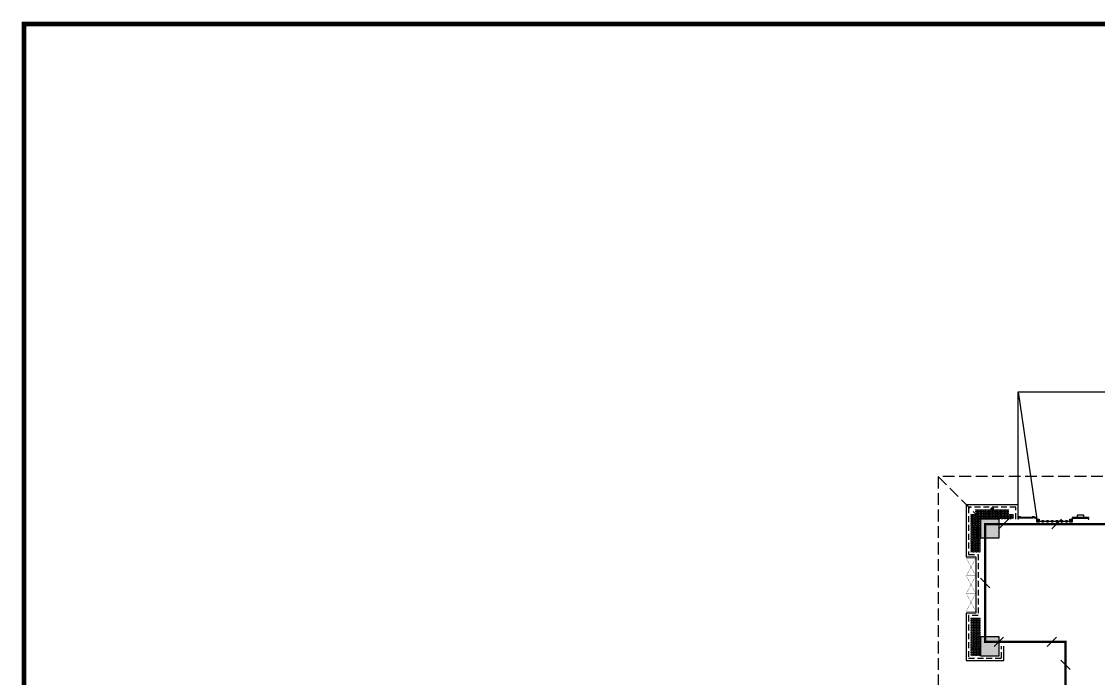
# Model space of a CAD drawing. Extents: x 2803505 to 5851001, y -1372902 to 24339.
# Drawn here: x 2920053 to 2942911, y -763545 to -749604 of the extents above; entities that cross this region are included whole.
import ezdxf

# ---------------------------------------------------------------- set-up
doc = ezdxf.new("R2010")
doc.units = 0
doc.header["$LTSCALE"] = 1000
doc.header["$MEASUREMENT"] = 0
for name, pattern in [('CENTER2', [1.125, 0.75, -0.125, 0.125, -0.125]), ('DASH', [0.35, 0.25, -0.1]), ('HIDDEN', [0.375, 0.25, -0.125])]:
    doc.linetypes.add(name, pattern=pattern)
doc.layers.get('0').update_dxf_attribs({"linetype": 'CONTINUOUS'})
for name, color, linetype in [('!!电气', 1, 'CONTINUOUS'), ('A-EQPM-MECH', 191, 'CONTINUOUS'), ('SHTLN', 4, 'CONTINUOUS'), ('WIRE-接地', 2, 'CONTINUOUS'), ('修改标示', 212, 'CONTINUOUS'), ('卫生间', 6, 'CONTINUOUS'), ('看线', 185, 'CONTINUOUS'), ('立面', 73, 'CONTINUOUS'), ('立面-看线', 251, 'CONTINUOUS'), ('设备', 253, 'CONTINUOUS'), ('铝合金', 144, 'CONTINUOUS')]:
    doc.layers.add(name, color=color, linetype=linetype)
doc.layers.add('PUB_HATCH', color=8, linetype='CONTINUOUS', lineweight=9)
doc.layers.add('图框', color=147, linetype='CONTINUOUS', lineweight=20)

# ---------------------------------------------------------------- blocks, each defined once
blk = doc.blocks.new('A$C7D502F78')
at = {"layer": '修改标示', "ltscale": 2}
blk.add_lwpolyline([(-151, 197), (-11, 197), (-11, 142), (-151, 142)], close=True, dxfattribs=at)
blk = doc.blocks.new('A$C148B7D8E')
at = {"layer": '卫生间', "color": 252, "linetype": 'DASH'}
blk.add_line((7700, 15400), (8600, 14500), dxfattribs=at)
blk.add_lwpolyline([(16100, 14000), (16100, 15400), (7700, 15400), (7700, 10800), (7300, 10800), (7300, 10000), (900, 10000), (900, 9000), (-900, 9000), (-900, -900), (1750, -900), (1750, -2100), (23450, -2100), (23450, -900), (25100, -900)], dxfattribs=at)
blk = doc.blocks.new('A$C028C60F5')
at = {"color": 252}
blk.add_lwpolyline([(400, 0), (0, 0), (0, -400), (400, -400)], close=True, dxfattribs=at)
at = {"layer": 'PUB_HATCH', "color": 252}
blk.add_solid([(0, -400), (400, -400), (0, 0), (400, 0)], dxfattribs=at)
blk = doc.blocks.new('A$C3EFA6995')
for p in [(9700, 100), (9700, -2400), (15900, -2400)]:
    blk.add_blockref('A$C028C60F5', p)
at = {"xscale": -1}
blk.add_blockref('A$C028C60F5', (16300, 100), dxfattribs=at)
blk = doc.blocks.new('A$C66B635E3')
at = {"layer": '立面'}
h = blk.add_hatch(dxfattribs=at)
h.set_pattern_fill('ANSI31', color=252, scale=2)
h.set_pattern_definition([(45, (-879550.0308, -779765.5013), (-2.24506403, 2.24506403), [])])
h.paths.add_polyline_path([(8725, 15800), (8775, 15800), (8775, 15830), (8725, 15830)])
h = blk.add_hatch(dxfattribs=at)
h.set_pattern_fill('ANSI31', color=252, scale=2)
h.set_pattern_definition([(45, (-691542.282, -939480.3315), (-2.24506403, 2.24506403), [])])
h.paths.add_polyline_path([(9300, 15600), (9700, 15600), (9700, 15630), (9650, 15630), (9650, 15650), (9600, 15650), (9600, 15630), (9350, 15630), (9350, 15650), (9300, 15650)])
h.paths.add_polyline_path([(9310, 15600), (9690, 15600), (9690, 15620), (9640, 15620), (9640, 15640), (9610, 15640), (9610, 15620), (9340, 15620), (9340, 15640), (9310, 15640)])
h = blk.add_hatch(dxfattribs=at)
h.set_pattern_fill('ANSI31', color=252, scale=2)
h.set_pattern_definition([(45, (-691602.5177, -939480.5138), (-2.24506403, 2.24506403), [])])
h.paths.add_polyline_path([(9700, 15600), (9750, 15600), (9750, 15533), (9700, 15533)])
h = blk.add_hatch(dxfattribs=at)
h.set_pattern_fill('ANSI31', color=252, scale=2)
h.set_pattern_definition([(45, (-691492.517, -939480.5144), (-2.24506403, 2.24506403), [])])
h.paths.add_polyline_path([(9810, 15573), (9840, 15573), (9840, 15533), (9810, 15533)])
h = blk.add_hatch(dxfattribs=at)
h.set_pattern_fill('ANSI31', color=252, scale=2)
h.set_pattern_definition([(45, (-691392.517, -939480.5153), (-2.24506403, 2.24506403), [])])
h.paths.add_polyline_path([(9910, 15573), (9940, 15573), (9940, 15533), (9910, 15533)])
h = blk.add_hatch(dxfattribs=at)
h.set_pattern_fill('ANSI31', color=252, scale=2)
h.set_pattern_definition([(45, (-691292.517, -939480.5162), (-2.24506403, 2.24506403), [])])
h.paths.add_polyline_path([(10010, 15573), (10040, 15573), (10040, 15533), (10010, 15533)])
h = blk.add_hatch(dxfattribs=at)
h.set_pattern_fill('ANSI31', color=252, scale=2)
h.set_pattern_definition([(45, (-691192.517, -939480.517), (-2.24506403, 2.24506403), [])])
h.paths.add_polyline_path([(10110, 15573), (10140, 15573), (10140, 15533), (10110, 15533)])
h = blk.add_hatch(dxfattribs=at)
h.set_pattern_fill('ANSI31', color=252, scale=2)
h.set_pattern_definition([(45, (-691092.517, -939480.518), (-2.24506403, 2.24506403), [])])
h.paths.add_polyline_path([(10210, 15573), (10240, 15573), (10240, 15533), (10210, 15533)])
h = blk.add_hatch(dxfattribs=at)
h.set_pattern_fill('ANSI31', color=252, scale=2)
h.set_pattern_definition([(45, (-690992.517, -939480.519), (-2.24506403, 2.24506403), [])])
h.paths.add_polyline_path([(10310, 15573), (10340, 15573), (10340, 15533), (10310, 15533)])
h = blk.add_hatch(dxfattribs=at)
h.set_pattern_fill('ANSI31', color=252, scale=2)
h.set_pattern_definition([(45, (-690902.5144, -939480.51), (-2.24506403, 2.24506403), [])])
h.paths.add_polyline_path([(10400, 15600), (10450, 15600), (10450, 15533), (10400, 15533)])
h = blk.add_hatch(dxfattribs=at)
h.set_pattern_fill('ANSI31', color=252, scale=2)
h.set_pattern_definition([(45, (-879750.0308, -780835.0008), (-2.24506403, 2.24506403), [])])
edge = h.paths.add_edge_path()
edge.add_line((10450, 15600), (10460, 15600))
edge.add_line((10460, 15600), (10460, 15620))
edge.add_line((10460, 15620), (10790, 15620))
edge.add_line((10790, 15620), (10790, 15600))
edge.add_line((10790, 15600), (10800, 15600))
edge.add_line((10800, 15600), (10800, 15630))
edge.add_line((10800, 15630), (10450, 15630))
edge.add_line((10450, 15630), (10450, 15600))
at = {"layer": '立面-看线'}
h = blk.add_hatch(dxfattribs=at)
h.set_pattern_fill('HONEY', color=252, scale=13)
h.set_pattern_definition([(0, (-420517.216, -516416.725), (30.95625, 17.872595), [20.6375, -41.275]), (120, (-420517.216, -516416.725), (-30.9562463, 17.8726014), [20.6375, -41.275]), (60, (-420517.216, -516416.725), (3.7e-06, 35.7451964), [-41.275, 20.6375])])
h.paths.add_polyline_path([(9100, 15700), (9100, 15800), (8400, 15800), (8400, 15700), (8300, 15700), (8300, 14900), (8500, 14900), (8500, 15600), (9199, 15600), (9199, 15700)])
h = blk.add_hatch(dxfattribs=at)
h.set_pattern_fill('HONEY', color=252, scale=13)
h.set_pattern_definition([(0, (-420616.579, -519516.725), (30.95625, 17.872595), [20.6375, -41.275]), (120, (-420616.579, -519516.725), (-30.9562463, 17.8726014), [20.6375, -41.275]), (60, (-420616.579, -519516.725), (3.7e-06, 35.7451964), [-41.275, 20.6375])])
h.paths.add_polyline_path([(8500, 12900), (8500, 12900), (8500, 13500), (8301, 13500), (8301, 12700), (8500, 12700)])
at = {"color": 252, "const_width": 8}
for points in [[(8500, 14900), (8300, 14900), (8300, 15700), (8400, 15700), (8400, 15800), (8690, 15800), (8690, 15800), (8810, 15800), (8810, 15800), (9100, 15800), (9100, 15700), (9200, 15700), (9200, 15600)], [(8500, 13500), (8300, 13500), (8300, 12700), (8900, 12700), (8900, 12900)]]:
    blk.add_lwpolyline(points, dxfattribs=at)
at = {"layer": 'A-EQPM-MECH', "color": 252}
for points in [[(9300, 15600), (9300, 18300), (14300, 18300), (14300, 15600)], [(9300, 18300), (9700, 15600)]]:
    blk.add_lwpolyline(points, dxfattribs=at)
at = {"layer": '看线', "color": 252}
blk.add_lwpolyline([(9300, 15600), (9300, 15900), (8200, 15900), (8200, 14800), (8400, 14800), (8400, 13600), (8200, 13600), (8200, 12600), (9000, 12600), (9000, 12900)], dxfattribs=at)
at = {"layer": '看线', "color": 252, "linetype": 'HIDDEN', "ltscale": 0.5}
blk.add_lwpolyline([(9250, 15600), (9250, 15850), (8250, 15850), (8250, 14850), (8450, 14850), (8450, 13550), (8250, 13550), (8250, 12650), (8950, 12650), (8950, 12900)], dxfattribs=at)
at = {"layer": '立面', "color": 252}
for p, q in [((9910, 15573), (9940, 15573)), ((9910, 15533), (9910, 15573)), ((9940, 15573), (9940, 15533)), ((9940, 15533), (9910, 15533))]:
    blk.add_line(p, q, dxfattribs=at)
for points in [[(8725, 15800), (8775, 15800), (8775, 15830), (8725, 15830)], [(9700, 15600), (9750, 15600), (9750, 15533), (9700, 15533)], [(10010, 15573), (10040, 15573), (10040, 15533), (10010, 15533)], [(10110, 15573), (10140, 15573), (10140, 15533), (10110, 15533)], [(10210, 15573), (10240, 15573), (10240, 15533), (10210, 15533)], [(10310, 15573), (10340, 15573), (10340, 15533), (10310, 15533)], [(10400, 15600), (10450, 15600), (10450, 15533), (10400, 15533)]]:
    blk.add_lwpolyline(points, close=True, dxfattribs=at)
blk.add_lwpolyline([(10450, 15600), (10460, 15600), (10460, 15620), (10790, 15620), (10790, 15600), (10800, 15600), (10800, 15630), (10450, 15630), (10450, 15600)], dxfattribs=at)
at = {"layer": '设备', "color": 252, "const_width": 5}
for points in [[(8400, 14395), (8400, 14770), (8200, 14770), (8200, 14395)], [(8400, 14020), (8400, 14395), (8200, 14395), (8200, 14020)], [(8400, 13645), (8400, 14020), (8200, 14020), (8200, 13645)]]:
    blk.add_lwpolyline(points, close=True, dxfattribs=at)
for points in [[(8400, 14770), (8200, 14395)], [(8200, 14770), (8400, 14395)], [(8400, 14395), (8200, 14020)], [(8200, 14395), (8400, 14020)], [(8400, 14020), (8200, 13645)], [(8200, 14020), (8400, 13645)]]:
    blk.add_lwpolyline(points, dxfattribs=at)
at = {"layer": '铝合金', "color": 252}
for p, q in [((9750, 15553), (9810, 15553)), ((9840, 15553), (9910, 15553)), ((9940, 15553), (10010, 15553)), ((10040, 15553), (10110, 15553)), ((10140, 15553), (10210, 15553)), ((10240, 15553), (10310, 15553)), ((10340, 15553), (10400, 15553))]:
    blk.add_line(p, q, dxfattribs=at)
for points in [[(8725, 15800), (8775, 15800), (8775, 15830), (8725, 15830)], [(9700, 15600), (9750, 15600), (9750, 15533), (9700, 15533)], [(9810, 15573), (9840, 15573), (9840, 15533), (9810, 15533)], [(9910, 15573), (9940, 15573), (9940, 15533), (9910, 15533)], [(10010, 15573), (10040, 15573), (10040, 15533), (10010, 15533)], [(10110, 15573), (10140, 15573), (10140, 15533), (10110, 15533)], [(10210, 15573), (10240, 15573), (10240, 15533), (10210, 15533)], [(10310, 15573), (10340, 15573), (10340, 15533), (10310, 15533)], [(10400, 15600), (10450, 15600), (10450, 15533), (10400, 15533)]]:
    blk.add_lwpolyline(points, close=True, dxfattribs=at)
for points in [[(9700, 15600), (9700, 15630), (9650, 15630), (9650, 15650), (9600, 15650), (9600, 15630), (9350, 15630), (9350, 15650), (9300, 15650), (9300, 15600)], [(9690, 15600), (9690, 15620), (9640, 15620), (9640, 15640), (9610, 15640), (9610, 15620), (9340, 15620), (9340, 15640), (9310, 15640), (9310, 15600)], [(10450, 15600), (10460, 15600), (10460, 15620), (10790, 15620), (10790, 15600), (10800, 15600), (10800, 15630), (10450, 15630), (10450, 15600)]]:
    blk.add_lwpolyline(points, dxfattribs=at)
at = {"color": 252}
for name, p in [('A$C148B7D8E', (-100, 1100)), ('A$C3EFA6995', (-1200, 15500))]:
    blk.add_blockref(name, p, dxfattribs=at)
at = {"layer": '修改标示', "color": 252, "ltscale": 2, "xscale": -1}
blk.add_blockref('A$C7D502F78', (10544, 15488), dxfattribs=at)
blk = doc.blocks.new('$TelecSys$00000008')
blk.add_line((0.4, 0.4), (-0.4, -0.4))

msp = doc.modelspace()

# ---------------------------------------------------------------- linework, layer by layer
at = {"layer": 'WIRE-接地', "color": 2, "linetype": 'CENTER2', "const_width": 50}
msp.add_lwpolyline([(2931906.1, -766667.6), (2933713.1, -766667.6), (2940113.1, -766667.6), (2940113.1, -764869), (2942212, -764869), (2942212, -762768.7), (2940504.8, -762768.7), (2940504.8, -760267.5), (2946919.2, -760267.5)], dxfattribs=at)
at = {"layer": '图框', "const_width": 100}
msp.add_lwpolyline([(3000703.5, -807053.6), (3000703.5, -749653.6), (2920103.5, -749653.6), (2920103.5, -807053.6)], close=True, dxfattribs=at)

# ---------------------------------------------------------------- block references
at = {"layer": '!!电气'}
msp.add_blockref('A$C66B635E3', (2931906, -775762.1), dxfattribs=at)
at = {"layer": 'SHTLN', "color": 2, "xscale": 250, "yscale": 250, "zscale": 250}
for p in [(2940899.5, -760267.5), (2942024.5, -760267.5)]:
    msp.add_blockref('$TelecSys$00000008', p, dxfattribs=at)
for p, rotation in [((2940504.8, -761518.1), 90), ((2940795.9, -762768.7), 180), ((2941920.9, -762768.7), 180), ((2942212, -763256.3), 90)]:
    msp.add_blockref('$TelecSys$00000008', p, dxfattribs=dict(at, rotation=rotation))

doc.saveas('drawing.dxf')
